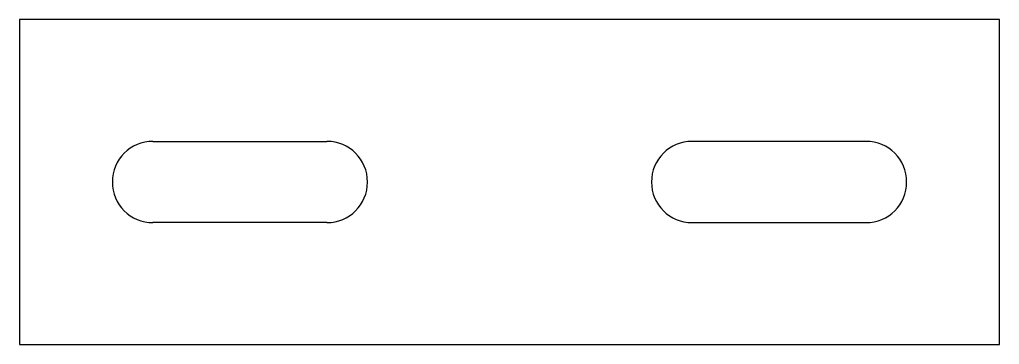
# Model space of a CAD drawing. Header units: inches. Extents: x 0.3 to 10.9, y 0.3 to 3.8.
import ezdxf

# ---------------------------------------------------------------- set-up
doc = ezdxf.new("R2010")
doc.units = ezdxf.units.IN
doc.header["$MEASUREMENT"] = 0

msp = doc.modelspace()

# ---------------------------------------------------------------- linework, layer by layer
for p, q in [((10.911, 3.776), (0.348, 3.776)), ((0.348, 3.776), (0.348, 0.276)), ((10.911, 0.276), (10.911, 3.776)), ((1.786, 2.464), (3.661, 2.464)), ((9.473, 2.464), (7.598, 2.464)), ((3.661, 1.589), (1.786, 1.589)), ((7.598, 1.589), (9.473, 1.589)), ((0.348, 0.276), (10.911, 0.276))]:
    msp.add_line(p, q)
for centre, start, end in [((1.786, 2.026), 90, 270), ((3.661, 2.026), 270, 90), ((7.598, 2.026), 90, 270), ((9.473, 2.026), 270, 90)]:
    msp.add_arc(centre, 0.438, start, end)

doc.saveas('drawing.dxf')
